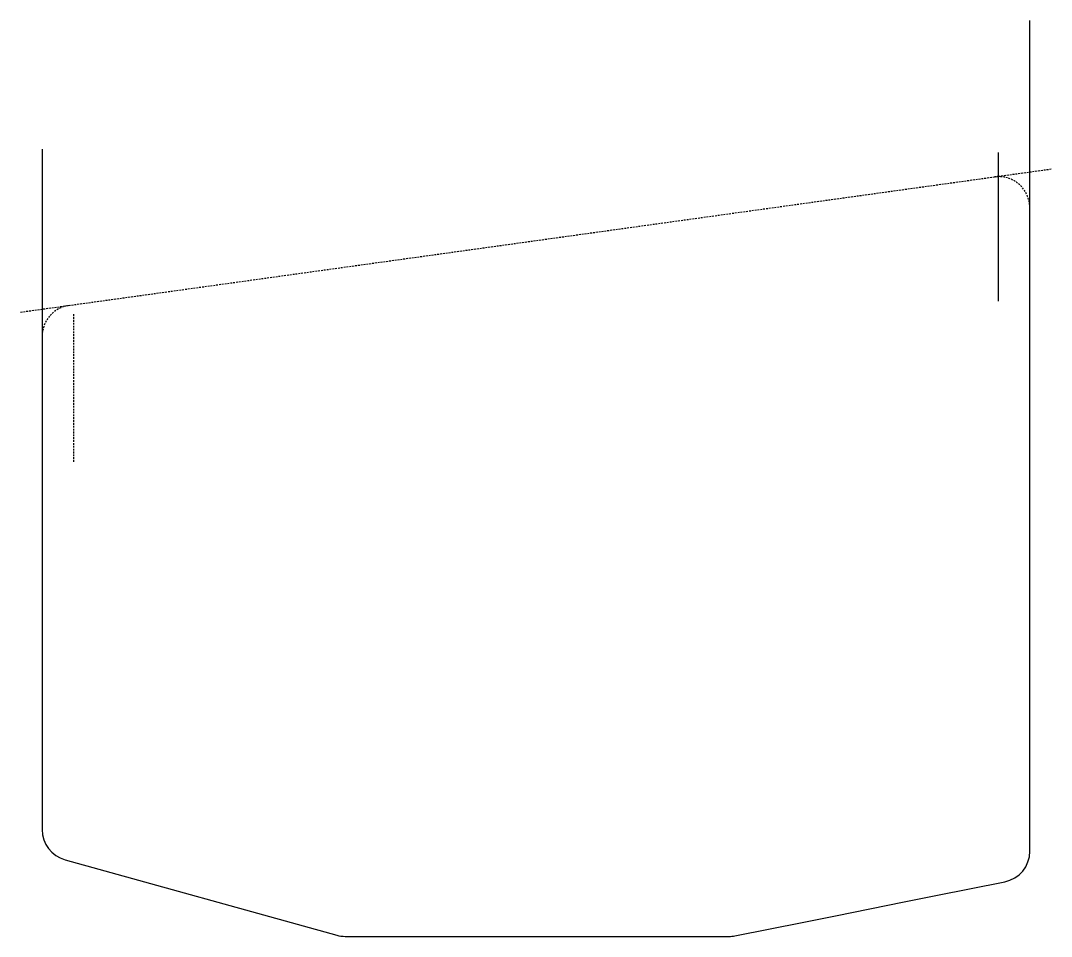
# Model space of a CAD drawing. Header units: millimetres. Extents: x -32.5 to 63.1, y -7.7 to 77.3.
import ezdxf

# ---------------------------------------------------------------- set-up
doc = ezdxf.new("R2010")
doc.units = ezdxf.units.MM
doc.linetypes.add('DASHED', pattern=[0.2067, 0.1654, -0.0413])

msp = doc.modelspace()

# ---------------------------------------------------------------- linework, layer by layer
msp.add_line((58.187, 51.222), (58.187, 65.022))
at = {"color": 181, "linetype": 'DASHED', "lineweight": 25, "true_color": 0xa666ff}
for p, q in [((-32.513, 50.218), (63.087, 63.496)), ((-27.613, 50.022), (-27.613, 36.222))]:
    msp.add_line(p, q, dxfattribs=at)
msp.add_lwpolyline([(-30.513, 65.336), (-30.513, 2.222, 0.336906), (-28.389, -0.572), (-3.189, -7.572, 0.067841), (-2.413, -7.678), (2.729, -7.678), (5.529, -7.678), (11.629, -7.678), (11.769, -7.678), (12.434, -7.678), (12.754, -7.678), (18.004, -7.678), (18.323, -7.678), (18.988, -7.678), (19.129, -7.678), (25.229, -7.678), (28.329, -7.678), (33.17, -7.678, 0.049356), (33.739, -7.622), (40.116, -6.347), (43.058, -5.759), (49.436, -4.485), (52.378, -3.897), (58.755, -2.622, 0.357548), (61.087, 0.222), (61.087, 77.253)], format="xyb")
for centre, start, end in [((58.187, 59.888), 0, 97.90716), ((-27.613, 47.971), 97.90716, 180)]:
    msp.add_arc(centre, 2.9, start, end, dxfattribs=at)

doc.saveas('drawing.dxf')
